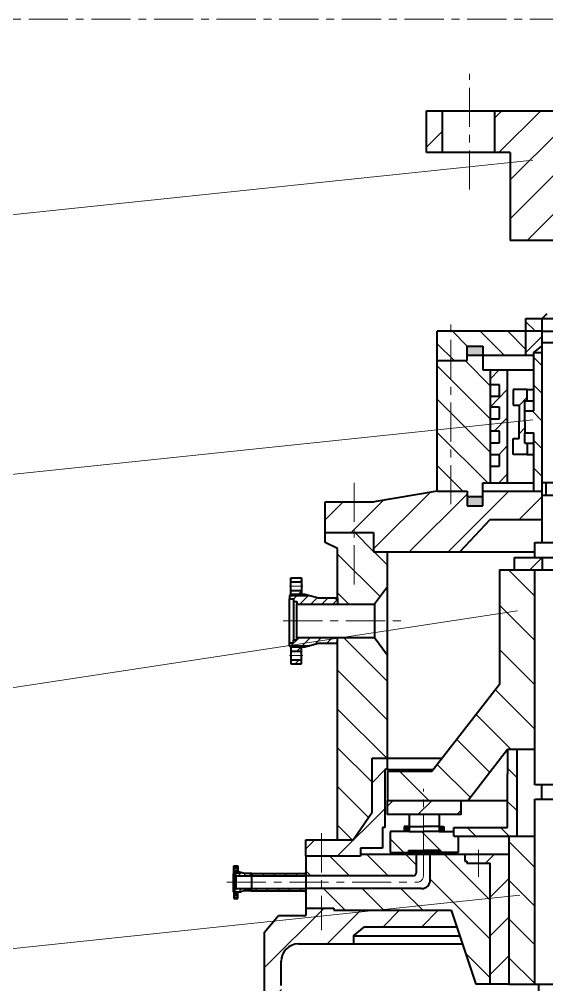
# Model space of a CAD drawing. Header units: millimetres. Extents: x 3913 to 6157, y -487 to 5915.
# Drawn here: x 4696 to 5123, y 5132 to 5915 of the extents above; entities that cross this region are included whole.
import ezdxf

# ---------------------------------------------------------------- set-up
doc = ezdxf.new("R2010")
doc.units = ezdxf.units.MM
doc.linetypes.add('K5LT_BASIC', pattern=[0])
doc.linetypes.add('осевая', pattern=[50.8, 31.75, -6.35, 6.35, -6.35])
doc.layers.get('0').update_dxf_attribs({"lineweight": 40})
doc.layers.add('Оси', color=7, linetype='осевая', lineweight=20)
doc.layers.add('штриховка', color=7, linetype='Continuous', lineweight=20)

msp = doc.modelspace()

# ---------------------------------------------------------------- hatches: boundary and pattern name
h = msp.add_hatch(color=256)
h.dxf.hatch_style = 1
h.paths.add_polyline_path([(5071.28, 5642.76), (5071.28, 5650.27), (5058.62, 5650.27), (5058.62, 5642.76)])
h.paths.add_polyline_path([(5058.62, 5528.17), (5058.62, 5520.66), (5071.28, 5520.66), (5071.28, 5528.17)])
at = {"layer": 'Оси'}
h = msp.add_hatch(dxfattribs=at)
h.set_pattern_fill('ANSI31', color=256, scale=7)
h.paths.add_polyline_path([(5093.57, 5735.93), (5133.54, 5735.93), (5133.54, 5834.97), (5139.61, 5841.21), (5080.88, 5841.21), (5080.88, 5807.33), (5093.57, 5807.33)])
h.paths.add_polyline_path([(5292.5, 5807.33), (5306.93, 5807.33), (5306.93, 5841.21), (5246.45, 5841.21), (5252.53, 5834.97), (5252.53, 5735.93), (5292.5, 5735.93)])
h.paths.add_polyline_path([(5025.81, 5807.33), (5038.52, 5807.33), (5038.52, 5841.21), (5025.81, 5841.21)])
at = {"layer": 'штриховка'}
h = msp.add_hatch(dxfattribs=at)
h.set_pattern_fill('ANSI31', color=256, scale=5, angle=90)
h.paths.add_polyline_path([(5119.58, 5672.53), (5106.31, 5672.53), (5106.31, 5662.28), (5119.58, 5662.28)])
h = msp.add_hatch(dxfattribs=at)
h.set_pattern_fill('ANSI31', color=256, scale=5, angle=90)
h.paths.add_polyline_path([(5058.62, 5638.46), (5058.62, 5650.27), (5071.28, 5650.27), (5071.28, 5642.76), (5106.31, 5642.76), (5106.31, 5662.28), (5034.43, 5662.28), (5034.43, 5638.46)])
h = msp.add_hatch(dxfattribs=at)
h.set_pattern_fill('ANSI31', color=256, scale=5)
h.paths.add_polyline_path([(5119.58, 5662.28), (5106.31, 5662.28), (5106.31, 5642.76), (5112.8, 5642.76), (5112.8, 5645.02), (5119.58, 5650.33), (5119.58, 5653.29)])
h = msp.add_hatch(dxfattribs=at)
h.set_pattern_fill('ANSI31', color=256, scale=6, angle=90)
h.paths.add_polyline_path([(5034.43, 5532.46), (5058.62, 5532.46), (5058.62, 5528.17), (5071.28, 5528.17), (5071.28, 5532.46), (5071.28, 5539.29), (5077.43, 5539.29), (5077.43, 5630.93), (5071.28, 5630.93), (5071.28, 5638.46), (5071.28, 5642.76), (5058.62, 5642.76), (5058.62, 5638.46), (5034.43, 5638.46)])
h = msp.add_hatch(dxfattribs=at)
h.set_pattern_fill('ANSI31', color=256, scale=5, angle=90)
h.paths.add_polyline_path([(5119.58, 5645.02), (5112.8, 5645.02), (5112.8, 5597.66), (5105.52, 5597.66), (5105.52, 5588.74), (5105.52, 5579.82), (5112.8, 5579.82), (5112.8, 5532.46), (5119.58, 5532.46), (5119.56, 5539.29), (5119.58, 5539.29)])
h = msp.add_hatch(dxfattribs=at)
h.set_pattern_fill('ANSI31', color=256, scale=5, angle=1)
h.paths.add_polyline_path([(5085.03, 5618.79), (5085.03, 5609.55), (5077.43, 5609.55), (5077.43, 5600.56), (5085.03, 5600.56), (5085.03, 5591.31), (5077.43, 5591.31), (5077.43, 5581.11), (5085.03, 5581.11), (5085.03, 5571.86), (5077.43, 5571.86), (5077.43, 5562.02), (5085.03, 5562.02), (5085.03, 5552.77), (5077.43, 5552.77), (5077.43, 5539.29), (5091.27, 5539.29), (5091.27, 5630.93), (5077.43, 5630.93), (5077.43, 5618.79)])
h = msp.add_hatch(dxfattribs=at)
h.set_pattern_fill('ANSI31', color=256, scale=5, angle=1)
h.paths.add_polyline_path([(5105.52, 5605.89), (5107.37, 5605.89), (5107.37, 5615.1), (5096, 5615.1), (5096, 5602.24), (5100.82, 5602.24), (5100.82, 5588.74), (5100.82, 5575.23), (5096, 5575.23), (5096, 5562.38), (5107.37, 5562.38), (5107.37, 5571.59), (5105.52, 5571.59), (5105.52, 5579.82), (5105.52, 5588.74)])
h = msp.add_hatch(dxfattribs=at)
h.set_pattern_fill('ANSI31', color=256, scale=7)
h.paths.add_polyline_path([(5077.12, 5509.22), (5119.58, 5509.22), (5119.58, 5532.46), (5071.28, 5532.46), (5071.28, 5520.66), (5058.62, 5520.66), (5058.62, 5532.46), (5034.43, 5532.46), (4983.39, 5523.96), (4967.1, 5523.96), (4967.1, 5498.96), (4982.87, 5498.96), (4982.87, 5492.2), (4982.87, 5483.21), (5052.74, 5483.21)])
h.paths.add_polyline_path([(4967.1, 5523.96), (4962.78, 5523.96), (4943.43, 5515.36), (4943.43, 5498.96), (4961.58, 5498.96), (4967.1, 5498.96)])
h.paths.add_polyline_path([(4962.78, 5523.96), (4943.43, 5523.96), (4943.43, 5515.36)], flags=17)
h = msp.add_hatch(dxfattribs=at)
h.set_pattern_fill('ANSI31', color=256, scale=7, angle=90)
h.paths.add_polyline_path([(4994.04, 5399.51), (4953.61, 5385.72), (4953.61, 5267.36), (4981.63, 5274.01), (4981.63, 5315.89), (4994.04, 5315.89)])
h.paths.add_polyline_path([(4981.63, 5272.08), (4981.63, 5274.01), (4953.61, 5267.36), (4953.61, 5249.51), (4966.26, 5249.51)])
h.paths.add_polyline_path([(4983.64, 5413.77), (4953.61, 5413.77), (4953.6, 5413.77), (4953.61, 5408.88), (4953.61, 5385.72), (4994.04, 5399.51), (4994.04, 5399.55)])
h.paths.add_polyline_path([(4994.04, 5455.19), (4994.04, 5483.21), (4982.87, 5483.21), (4982.87, 5492.2), (4982.87, 5498.96), (4961.58, 5498.96), (4943.43, 5498.96), (4943.43, 5490.75), (4953.61, 5486.05), (4953.61, 5445.79), (4953.61, 5440.91), (4983.59, 5440.91)])
h = msp.add_hatch(dxfattribs=at)
h.set_pattern_fill('ANSI31', color=256, scale=5)
h.paths.add_polyline_path([(5113.61, 5468.61), (5119.89, 5468.61), (5119.89, 5478.61), (5097.08, 5478.61), (5097.08, 5468.61)])
h = msp.add_hatch(dxfattribs=at)
h.set_pattern_fill('ANSI31', color=256, scale=8, angle=90)
h.paths.add_polyline_path([(5091.45, 5322.78), (5101.9, 5322.78), (5113.61, 5322.78), (5113.61, 5468.61), (5084.95, 5468.61), (5084.95, 5381.46), (5080.85, 5381.46), (5080.85, 5375.71), (5084.95, 5375.71), (5030.09, 5305.16), (4994.04, 5305.16), (4994.04, 5281.65), (5059.47, 5281.65)])
h = msp.add_hatch(dxfattribs=at)
h.set_pattern_fill('ANSI31', color=256, scale=2)
h.set_pattern_definition([(45, (1026.5905, 0), (-4.490128, 4.490128), [])])
h.paths.add_polyline_path([(4953.61, 5443.35), (4952.08, 5445.79), (4951.67, 5445.79), (4938.07, 5445.79), (4930.82, 5447.73), (4914.76, 5447.73), (4914.76, 5445.2), (4917.87, 5445.2), (4917.87, 5442.87), (4920.59, 5442.87), (4920.59, 5440.93), (4953.61, 5440.91)])
h.paths.add_polyline_path([(4953.61, 5410.42), (4953.6, 5413.77), (4920.59, 5413.74), (4920.59, 5411.8), (4917.87, 5411.8), (4917.87, 5409.46), (4914.76, 5409.46), (4914.76, 5406.94), (4930.82, 5406.94), (4938.07, 5408.88), (4952.29, 5408.88)])
h.paths.add_polyline_path([(4924.28, 5405.97), (4915.73, 5405.97), (4915.73, 5402.67), (4924.28, 5402.67)])
h.paths.add_polyline_path([(4924.28, 5395.67), (4915.73, 5395.67), (4915.73, 5392.37), (4924.28, 5392.37)])
h.paths.add_polyline_path([(4930.82, 5406.94), (4914.76, 5406.94), (4915.73, 5405.97), (4927.2, 5405.97)])
h.paths.add_polyline_path([(4927.2, 5448.7), (4915.73, 5448.7), (4914.76, 5447.73), (4930.82, 5447.73)])
h.paths.add_polyline_path([(4924.28, 5452), (4915.73, 5452), (4915.73, 5449.06), (4916.09, 5448.7), (4924.28, 5448.7)])
h.paths.add_polyline_path([(4924.28, 5462.3), (4915.73, 5462.3), (4915.73, 5459.39), (4916.13, 5458.99), (4924.28, 5458.99)])
h = msp.add_hatch(dxfattribs=at)
h.set_pattern_fill('ANSI31', color=256, scale=6, angle=90)
h.paths.add_polyline_path([(5091.45, 5259.51), (5047.94, 5259.51), (5047.94, 5252.6), (5099.15, 5252.6), (5099.15, 5322.78), (5091.45, 5322.78), (5091.45, 5303.29)])
h = msp.add_hatch(dxfattribs=at)
h.set_pattern_fill('ANSI31', color=256, scale=7)
h.paths.add_polyline_path([(4989.92, 5259.59), (4991.97, 5259.59), (4991.97, 5306.61), (4994.04, 5306.61), (4994.04, 5315.89), (4981.63, 5315.89), (4981.63, 5272.08), (4966.26, 5249.51), (4940.65, 5249.51), (4940.65, 5236.27), (4946.75, 5236.27), (4972.28, 5236.27), (4972.28, 5242.94), (4989.92, 5242.94)])
h.paths.add_polyline_path([(4940.65, 5249.51), (4927.89, 5249.51), (4927.89, 5236.27), (4940.65, 5236.27)])
h = msp.add_hatch(dxfattribs=at)
h.set_pattern_fill('ANSI31', color=256, scale=7)
h.paths.add_polyline_path([(5053.44, 5270.25), (5053.44, 5281.65), (4994.04, 5281.65), (4994.04, 5270.25)])
h = msp.add_hatch(dxfattribs=at)
h.set_pattern_fill('ANSI31', color=256, scale=7, angle=90)
h.paths.add_polyline_path([(5051.34, 5252.6), (5047.94, 5252.6), (5047.94, 5256.34), (5039.81, 5256.34), (5035.94, 5256.34), (5023.74, 5256.34), (5011.54, 5256.34), (5007.67, 5256.34), (4996.14, 5256.34), (4996.14, 5239.21), (5011.18, 5239.21), (5011.18, 5241.04), (5023.74, 5241.04), (5036.31, 5241.04), (5036.31, 5239.21), (5051.34, 5239.21)])
h = msp.add_hatch(dxfattribs=at)
h.set_pattern_fill('ANSI31', color=256, scale=7, angle=90)
h.paths.add_polyline_path([(5113.61, 5252.6), (5099.15, 5252.6), (5092.56, 5252.6), (5092.56, 5132.6), (5113.61, 5132.6)])
h = msp.add_hatch(dxfattribs=at)
h.set_pattern_fill('ANSI31', color=256, scale=7, angle=90)
edge = h.paths.add_edge_path()
edge.add_line((5077.37, 5230.78), (5058.43, 5230.78))
edge.add_line((5058.43, 5230.78), (5058.43, 5232.37))
edge.add_line((5058.43, 5232.37), (5056.75, 5232.37))
edge.add_line((5056.75, 5232.37), (5056.75, 5237.91))
edge.add_line((5056.75, 5237.91), (5053.44, 5237.91))
edge.add_line((5053.44, 5237.91), (5028.78, 5237.91))
edge.add_line((5028.78, 5237.91), (5028.78, 5217.04))
edge.add_arc((5021.78, 5217.04), 7, -90, 0, ccw=False)
edge.add_line((5021.78, 5210.04), (4940.65, 5210.04))
edge.add_line((4940.65, 5210.04), (4940.65, 5194.14))
edge.add_line((4940.65, 5194.14), (4950.57, 5194.14))
edge.add_line((4950.57, 5194.14), (4950.57, 5192.45))
edge.add_line((4950.57, 5192.45), (5045.62, 5192.45))
edge.add_line((5045.62, 5192.45), (5046.71, 5189.21))
edge.add_line((5046.71, 5189.21), (5077.37, 5197.88))
edge.add_line((5077.37, 5197.88), (5077.37, 5230.78))
h.paths.add_polyline_path([(5077.37, 5197.88), (5046.71, 5189.21), (5065.78, 5132.6), (5077.37, 5132.6)])
h.paths.add_polyline_path([(4940.65, 5210.04), (4927.89, 5210.04), (4927.89, 5194.14), (4940.65, 5194.14)])
h.paths.add_polyline_path([(4940.65, 5236.27), (4927.89, 5236.27), (4927.89, 5221.8), (4940.65, 5224.97)])
edge = h.paths.add_edge_path(flags=17)
edge.add_line((5017.56, 5237.91), (4992.66, 5237.91))
edge.add_line((4992.66, 5237.91), (4940.65, 5224.97))
edge.add_line((4940.65, 5224.97), (4940.65, 5220.35))
edge.add_line((4940.65, 5220.35), (5014.56, 5220.35))
edge.add_arc((5014.56, 5223.35), 3, 270, 360)
edge.add_line((5017.56, 5223.35), (5017.56, 5237.91))
h.paths.add_polyline_path([(4992.66, 5237.91), (4972.28, 5237.91), (4972.28, 5236.27), (4946.75, 5236.27), (4940.65, 5236.27), (4940.65, 5224.97)], flags=16)
h.paths.add_polyline_path([(4940.65, 5224.97), (4927.89, 5221.8), (4927.89, 5220.35), (4940.65, 5220.35)])
h = msp.add_hatch(dxfattribs=at)
h.set_pattern_fill('ANSI31', color=256, scale=7)
h.paths.add_polyline_path([(5092.56, 5237.91), (5056.75, 5237.91), (5056.75, 5232.37), (5058.43, 5232.37), (5058.43, 5230.78), (5077.37, 5230.78), (5077.37, 5197.88), (5092.56, 5202.17)])
h.paths.add_polyline_path([(5092.56, 5202.17), (5077.37, 5197.88), (5077.37, 5132.6), (5083.66, 5132.6), (5092.56, 5132.6)])
h = msp.add_hatch(dxfattribs=at)
h.set_pattern_fill('ANSI31', color=256)
h.set_pattern_definition([(45, (1026.5905, 0), (-2.245064, 2.245064), [])])
h.paths.add_polyline_path([(4875.36, 5222.94), (4869.26, 5222.94), (4869.26, 5221.98), (4870.44, 5221.98), (4870.44, 5221.1), (4871.47, 5221.1), (4871.47, 5220.36), (4883.7, 5220.35), (4883.28, 5222.2), (4878.11, 5222.2)])
h.paths.add_polyline_path([(4872.87, 5224.56), (4869.63, 5224.56), (4869.63, 5223.45), (4869.76, 5223.31), (4872.87, 5223.31)])
h.paths.add_polyline_path([(4872.87, 5228.48), (4869.63, 5228.48), (4869.63, 5227.37), (4869.77, 5227.22), (4872.87, 5227.22)])
h.paths.add_polyline_path([(4873.98, 5223.31), (4869.63, 5223.31), (4869.26, 5222.94), (4875.36, 5222.94)])
h.paths.add_polyline_path([(4883.64, 5210.04), (4871.47, 5210.02), (4871.47, 5209.29), (4870.44, 5209.29), (4870.44, 5208.4), (4869.26, 5208.4), (4869.26, 5207.44), (4875.36, 5207.44), (4878.11, 5208.18), (4883.28, 5208.18)])
h.paths.add_polyline_path([(4875.36, 5207.44), (4869.26, 5207.44), (4869.63, 5207.07), (4873.98, 5207.07)])
h.paths.add_polyline_path([(4872.87, 5207.07), (4869.63, 5207.07), (4869.63, 5205.82), (4872.87, 5205.82)])
h.paths.add_polyline_path([(4872.87, 5203.16), (4869.63, 5203.16), (4869.63, 5201.91), (4872.87, 5201.91)])
h = msp.add_hatch(color=256, dxfattribs=at)
h.dxf.hatch_style = 1
h.paths.add_polyline_path([(4884.02, 5222.2), (4883.28, 5222.2), (4883.7, 5220.35), (4884.02, 5220.35)])
h.paths.add_polyline_path([(4884.02, 5210.04), (4883.64, 5210.04), (4883.28, 5208.18), (4884.02, 5208.18)])
h.paths.add_polyline_path([(4927.89, 5223.25), (4927.18, 5222.2), (4927.89, 5221.33)])
h.paths.add_polyline_path([(4927.89, 5208.88), (4927.42, 5208.18), (4927.89, 5207.4)])
h = msp.add_hatch(dxfattribs=at)
h.set_pattern_fill('ANSI31', color=256, scale=2, angle=90)
h.set_pattern_definition([(135, (1026.5905, 0), (-4.490128, -4.490128), [])])
h.paths.add_polyline_path([(4927.89, 5221.33), (4927.18, 5222.2), (4884.02, 5222.2), (4884.02, 5221.1), (4884.02, 5220.35), (4927.89, 5220.35)])
h.paths.add_polyline_path([(4927.89, 5210.04), (4884.02, 5210.04), (4884.02, 5208.18), (4927.42, 5208.18), (4927.89, 5208.88)])
h = msp.add_hatch(dxfattribs=at)
h.set_pattern_fill('ANSI31', color=256, scale=7)
h.paths.add_polyline_path([(5046.71, 5189.21), (5045.62, 5192.45), (4950.57, 5192.45), (4950.57, 5194.14), (4927.89, 5194.14), (4927.89, 5188.23), (4905.68, 5188.23), (4894.43, 5174.67), (4894.43, 5146.15), (4907.84, 5149.94), (4907.84, 5151.09, -0.414214), (4921.84, 5165.09), (4952.92, 5165.09), (4961.43, 5165.09), (4966.58, 5166.55), (4966.58, 5171.79), (4975.45, 5179.12), (5011.03, 5179.12)])
h.paths.add_polyline_path([(5046.71, 5189.21), (5011.03, 5179.12), (5050.11, 5179.12)])
edge = h.paths.add_edge_path()
edge.add_spline(control_points=[(4913.19, 5108.8), (4911.4, 5116.37), (4907.84, 5123.73), (4907.84, 5131.51)], knot_values=[0, 0, 0, 0, 23.338293, 23.338293, 23.338293, 23.338293], degree=3, periodic=0)
edge.add_line((4907.84, 5131.51), (4907.84, 5149.94))
edge.add_line((4907.84, 5149.94), (4894.43, 5146.15))
edge.add_line((4894.43, 5146.15), (4894.43, 5119.23))
edge.add_line((4894.43, 5119.23), (4894.43, 5097.63))
edge.add_line((4894.43, 5097.63), (4904.24, 5097.63))
edge.add_line((4904.24, 5097.63), (4904.24, 5086.18))
edge.add_line((4904.24, 5086.18), (4894.43, 5086.18))
edge.add_line((4894.43, 5086.18), (4894.43, 5075.31))
edge.add_line((4894.43, 5075.31), (4904.24, 5075.31))
edge.add_line((4904.24, 5075.31), (4904.24, 5063.86))
edge.add_line((4904.24, 5063.86), (4894.43, 5063.86))
edge.add_line((4894.43, 5063.86), (4894.43, 5053.51))
edge.add_line((4894.43, 5053.51), (4904.24, 5053.51))
edge.add_line((4904.24, 5053.51), (4904.24, 5042.06))
edge.add_line((4904.24, 5042.06), (4894.43, 5042.06))
edge.add_line((4894.43, 5042.06), (4894.43, 5030.2))
edge.add_line((4894.43, 5030.2), (4904.24, 5030.2))
edge.add_line((4904.24, 5030.2), (4904.24, 5018.75))
edge.add_line((4904.24, 5018.75), (4894.43, 5018.75))
edge.add_line((4894.43, 5018.75), (4894.43, 5005.95))
edge.add_line((4894.43, 5005.95), (4904.24, 5005.95))
edge.add_line((4904.24, 5005.95), (4904.24, 4994.5))
edge.add_line((4904.24, 4994.5), (4894.43, 4991.74))
edge.add_line((4894.43, 4991.74), (4894.43, 4982.1))
edge.add_line((4894.43, 4982.1), (4904.24, 4982.1))
edge.add_line((4904.24, 4982.1), (4904.24, 4970.65))
edge.add_line((4904.24, 4970.65), (4894.43, 4970.65))
edge.add_line((4894.43, 4970.65), (4894.43, 4960.64))
edge.add_line((4894.43, 4960.64), (4904.24, 4960.64))
edge.add_line((4904.24, 4960.64), (4904.24, 4949.19))
edge.add_line((4904.24, 4949.19), (4894.43, 4949.19))
edge.add_line((4894.43, 4949.19), (4894.43, 4937.98))
edge.add_line((4894.43, 4937.98), (4904.24, 4937.98))
edge.add_line((4904.24, 4937.98), (4904.24, 4926.53))
edge.add_line((4904.24, 4926.53), (4894.43, 4926.53))
edge.add_line((4894.43, 4926.53), (4894.43, 4917.07))
edge.add_line((4894.43, 4917.07), (4904.24, 4917.07))
edge.add_line((4904.24, 4917.07), (4904.24, 4905.62))
edge.add_line((4904.24, 4905.62), (4894.43, 4905.62))
edge.add_line((4894.43, 4905.62), (4894.43, 4899.23))
edge.add_line((4894.43, 4899.23), (4913.19, 4903.25))
edge.add_line((4913.19, 4903.25), (4913.19, 5108.8))
h.paths.add_polyline_path([(4904.24, 4994.5), (4894.43, 4994.5), (4894.43, 4991.74)], flags=17)
h.paths.add_polyline_path([(4868.14, 4890.23), (4852.57, 4890.23), (4849, 4889.47), (4849, 4836.02), (4868.14, 4836.02)])
h.paths.add_polyline_path([(4912.1, 4873.85), (4913.19, 4873.85), (4913.19, 4903.25), (4894.43, 4899.23), (4894.43, 4894.23, -0.414214), (4890.43, 4890.23), (4887.28, 4890.23), (4868.14, 4890.23), (4868.14, 4836.02), (4889.32, 4836.02), (4889.32, 4828.04), (4906.09, 4828.04), (4906.09, 4836.02), (4908.1, 4836.02), (4908.1, 4869.85, -0.414214)])

# ---------------------------------------------------------------- linework, layer by layer
at = {"color": 0}
for p, q in [((5025.81, 5807.33), (5025.81, 5841.21)), ((5025.81, 5841.21), (5361.1, 5841.21)), ((5093.57, 5807.33), (5025.81, 5807.33)), ((4916.09, 5448.7), (4915.73, 5449.06))]:
    msp.add_line(p, q, dxfattribs=at)
at = {"color": 0, "linetype": 'K5LT_BASIC'}
for p, q in [((5038.52, 5841.21), (5038.52, 5807.33)), ((5080.88, 5841.21), (5080.88, 5807.33))]:
    msp.add_line(p, q, dxfattribs=at)
for p, q in [((5093.57, 5807.33), (5093.57, 5735.93)), ((5133.54, 5735.93), (5093.57, 5735.93)), ((5106.31, 5642.76), (5106.31, 5672.53)), ((5106.31, 5672.53), (5119.58, 5672.53)), ((5119.58, 5672.53), (5123.65, 5676.61)), ((5119.58, 5662.28), (5119.58, 5672.53)), ((5119.58, 5672.53), (5193.03, 5672.53)), ((5034.43, 5638.46), (5034.43, 5662.28)), ((5119.58, 5662.28), (5034.43, 5662.28)), ((5119.58, 5653.29), (5119.58, 5662.28)), ((5119.58, 5662.28), (5193.03, 5662.28)), ((5058.62, 5638.46), (5058.62, 5650.27)), ((5058.62, 5650.27), (5071.28, 5650.27)), ((5071.28, 5650.27), (5071.28, 5638.46)), ((5112.8, 5645.02), (5119.58, 5650.33)), ((5119.58, 5539.29), (5119.58, 5653.29)), ((5119.58, 5653.29), (5193.03, 5653.29)), ((5058.62, 5642.76), (5071.28, 5642.76)), ((5071.28, 5642.76), (5112.8, 5642.76)), ((5112.8, 5645.02), (5119.58, 5645.02)), ((5112.8, 5597.66), (5112.8, 5645.02)), ((5034.43, 5532.46), (5034.43, 5638.46)), ((5034.43, 5638.46), (5058.62, 5638.46)), ((5071.28, 5638.46), (5071.28, 5630.93)), ((5071.28, 5630.93), (5077.43, 5630.93)), ((5077.43, 5630.93), (5077.43, 5539.29)), ((5077.43, 5630.93), (5112.8, 5630.93)), ((5091.27, 5630.93), (5091.27, 5539.29)), ((5085.03, 5618.79), (5077.43, 5618.79)), ((5085.03, 5609.55), (5085.03, 5618.79)), ((5077.43, 5609.55), (5085.03, 5609.55)), ((5107.37, 5615.1), (5096, 5615.1)), ((5096, 5615.1), (5096, 5602.24)), ((5107.37, 5605.89), (5107.37, 5615.1)), ((5107.37, 5615.1), (5112.8, 5615.1)), ((5096, 5602.24), (5100.82, 5602.24)), ((5100.82, 5602.24), (5100.82, 5588.74)), ((5105.52, 5588.74), (5105.52, 5605.89)), ((5105.52, 5605.89), (5112.8, 5605.89)), ((5085.03, 5600.56), (5077.43, 5600.56)), ((5085.03, 5591.31), (5085.03, 5600.56)), ((5105.52, 5588.74), (5105.52, 5597.66)), ((5105.52, 5597.66), (5112.8, 5597.66)), ((5077.43, 5591.31), (5085.03, 5591.31)), ((5100.82, 5575.23), (5100.82, 5588.74)), ((5105.52, 5588.74), (5105.52, 5579.82)), ((5105.52, 5588.74), (5105.52, 5579.82)), ((5085.03, 5581.11), (5077.43, 5581.11)), ((5085.03, 5571.86), (5085.03, 5581.11)), ((5105.52, 5579.82), (5112.8, 5579.82)), ((5105.52, 5571.59), (5105.52, 5579.82)), ((5112.8, 5532.46), (5112.8, 5579.82)), ((5077.43, 5571.86), (5085.03, 5571.86)), ((5096, 5562.38), (5096, 5575.23)), ((5096, 5575.23), (5100.82, 5575.23)), ((5105.52, 5571.59), (5112.8, 5571.59)), ((5107.37, 5571.59), (5107.37, 5562.38)), ((5085.03, 5562.02), (5077.43, 5562.02)), ((5085.03, 5552.77), (5085.03, 5562.02)), ((5107.37, 5562.38), (5096, 5562.38)), ((5107.37, 5562.38), (5112.8, 5562.38)), ((5077.43, 5552.77), (5085.03, 5552.77)), ((5071.28, 5532.46), (5071.28, 5539.29)), ((5071.28, 5539.29), (5077.43, 5539.29)), ((5077.43, 5539.29), (5112.8, 5539.29)), ((5119.58, 5532.46), (5119.56, 5539.29)), ((5193.03, 5539.29), (5119.58, 5539.29)), ((5122.7, 5529.38), (5122.7, 5539.29)), ((5034.43, 5532.46), (4983.39, 5523.96)), ((5034.43, 5532.46), (5058.62, 5532.46)), ((5058.62, 5532.46), (5058.62, 5520.66)), ((5071.28, 5520.66), (5071.28, 5532.46)), ((5071.28, 5532.46), (5119.58, 5532.46)), ((5119.58, 5490.98), (5119.58, 5532.46)), ((4943.43, 5498.96), (4943.43, 5523.96)), ((4943.43, 5523.96), (4983.39, 5523.96)), ((5058.62, 5528.17), (5071.28, 5528.17)), ((5119.58, 5529.38), (5193.03, 5529.38)), ((5058.62, 5520.66), (5071.28, 5520.66)), ((5077.12, 5509.22), (5052.74, 5483.21)), ((5119.58, 5509.22), (5077.12, 5509.22)), ((4943.43, 5498.96), (4961.58, 5498.96)), ((4943.43, 5490.75), (4943.43, 5498.96)), ((4961.58, 5498.96), (4982.87, 5498.96)), ((4982.87, 5498.96), (4982.87, 5492.2)), ((4982.87, 5492.2), (4982.87, 5483.21)), ((4953.61, 5486.05), (4943.43, 5490.75)), ((4953.61, 5445.79), (4953.61, 5486.05)), ((5113.61, 5478.61), (5113.61, 5490.98)), ((5113.61, 5490.98), (5193.03, 5490.98)), ((4982.87, 5483.21), (5113.61, 5483.21)), ((4994.04, 5315.89), (4994.04, 5483.21)), ((5097.08, 5468.61), (5097.08, 5478.61)), ((5097.08, 5478.61), (5119.89, 5478.61)), ((5119.89, 5468.61), (5119.89, 5478.61)), ((5119.89, 5478.61), (5193.03, 5478.61)), ((5084.95, 5468.61), (5084.95, 5381.46)), ((5084.95, 5468.61), (5193.03, 5468.61)), ((5113.61, 5468.61), (5193.03, 5468.61)), ((5113.61, 5294.3), (5113.61, 5468.61)), ((4915.73, 5448.7), (4915.73, 5462.3)), ((4915.73, 5462.3), (4924.28, 5462.3)), ((4924.28, 5462.3), (4924.28, 5448.7)), ((4915.73, 5458.99), (4924.28, 5458.99)), ((4983.64, 5440.98), (4994.04, 5455.19)), ((4915.73, 5448.7), (4914.76, 5447.73)), ((4914.76, 5447.73), (4930.82, 5447.73)), ((4914.76, 5447.73), (4914.76, 5445.2)), ((4914.76, 5409.46), (4914.76, 5445.2)), ((4914.76, 5445.2), (4917.87, 5445.2)), ((4915.73, 5452), (4924.28, 5452)), ((4927.2, 5448.7), (4915.73, 5448.7)), ((4917.87, 5445.2), (4917.87, 5442.87)), ((4938.07, 5445.79), (4927.2, 5448.7)), ((4953.61, 5445.79), (4938.07, 5445.79)), ((4951.67, 5445.79), (4953.61, 5445.79)), ((4952.08, 5445.79), (4953.61, 5443.35)), ((4953.61, 5445.79), (4953.61, 5440.91)), ((4917.87, 5442.87), (4917.87, 5411.8)), ((4917.87, 5442.87), (4920.59, 5442.87)), ((4920.59, 5442.87), (4920.59, 5440.93)), ((4920.59, 5413.74), (4920.59, 5440.93)), ((4920.59, 5440.93), (4953.61, 5440.91)), ((4953.61, 5440.91), (4983.64, 5440.91)), ((4983.64, 5440.98), (4983.64, 5413.77)), ((4920.59, 5413.74), (4953.61, 5413.77)), ((4920.59, 5411.8), (4920.59, 5413.74)), ((4953.61, 5408.88), (4953.6, 5413.77)), ((4953.61, 5413.77), (4983.64, 5413.77)), ((4983.64, 5413.77), (4994.04, 5399.55)), ((4914.76, 5406.94), (4914.76, 5409.46)), ((4914.76, 5409.46), (4917.87, 5409.46)), ((4914.76, 5406.94), (4930.82, 5406.94)), ((4915.73, 5405.97), (4914.76, 5406.94)), ((4915.73, 5405.97), (4915.73, 5392.37)), ((4927.2, 5405.97), (4915.73, 5405.97)), ((4917.87, 5409.46), (4917.87, 5411.8)), ((4917.87, 5411.8), (4920.59, 5411.8)), ((4924.28, 5392.37), (4924.28, 5405.97)), ((4938.07, 5408.88), (4927.2, 5405.97)), ((4953.61, 5408.88), (4938.07, 5408.88)), ((4952.29, 5408.88), (4953.61, 5410.42)), ((4953.61, 5249.51), (4953.61, 5408.88)), ((4915.73, 5402.67), (4924.28, 5402.67)), ((4915.73, 5395.67), (4924.28, 5395.67)), ((4915.73, 5392.37), (4924.28, 5392.37)), ((5084.95, 5375.71), (5030.09, 5305.16)), ((5084.95, 5381.46), (5084.95, 5375.71)), ((5091.45, 5322.78), (5059.47, 5281.65)), ((5101.9, 5322.78), (5091.45, 5322.78)), ((5091.45, 5322.78), (5091.45, 5303.29)), ((5099.15, 5252.6), (5099.15, 5322.78)), ((5113.61, 5322.78), (5101.9, 5322.78)), ((4981.63, 5272.08), (4981.63, 5315.89)), ((4981.63, 5315.89), (4994.04, 5315.89)), ((4994.04, 5306.61), (4994.04, 5315.89)), ((4994.04, 5315.89), (5038.44, 5315.89)), ((4994.04, 5306.61), (4991.97, 5306.61)), ((4991.97, 5306.61), (4991.97, 5259.59)), ((4994.04, 5306.61), (5031.22, 5306.61)), ((5030.09, 5305.16), (4994.04, 5305.16)), ((4994.04, 5305.16), (4994.04, 5281.65)), ((5091.45, 5259.51), (5091.45, 5303.29)), ((5193.03, 5294.3), (5113.61, 5294.3)), ((5193.03, 5294.3), (5113.61, 5294.3)), ((5119.26, 5282.73), (5119.26, 5294.3)), ((4994.04, 5281.65), (5059.47, 5281.65)), ((5059.47, 5281.65), (5091.45, 5281.65)), ((5113.61, 5282.73), (5193.03, 5282.73)), ((5113.61, 5132.6), (5113.61, 5282.73)), ((4966.26, 5249.51), (4981.63, 5272.08)), ((5011.54, 5270.25), (5011.54, 5260.34)), ((5035.94, 5270.25), (5035.94, 5260.34)), ((4991.98, 5259.59), (4989.92, 5259.59)), ((4989.92, 5259.59), (4989.92, 5242.94)), ((5007.67, 5256.34), (4996.14, 5256.34)), ((4996.14, 5256.34), (4996.14, 5239.21)), ((5011.54, 5260.34), (5007.67, 5260.34)), ((5007.67, 5260.34), (5007.67, 5256.34)), ((5011.54, 5256.34), (5007.67, 5256.34)), ((5008.12, 5260.34), (5008.12, 5256.34)), ((5008.78, 5260.34), (5008.78, 5256.34)), ((5009.6, 5260.34), (5009.6, 5256.34)), ((5010.48, 5260.34), (5010.48, 5256.34)), ((5011.18, 5260.34), (5011.18, 5256.34)), ((5011.54, 5260.34), (5023.74, 5260.34)), ((5011.54, 5260.34), (5011.54, 5256.34)), ((5011.54, 5256.34), (5023.74, 5256.34)), ((5035.94, 5260.34), (5023.74, 5260.34)), ((5035.94, 5260.34), (5023.74, 5260.34)), ((5035.94, 5256.34), (5023.74, 5256.34)), ((5035.94, 5256.34), (5023.74, 5256.34)), ((5035.94, 5260.34), (5035.94, 5256.34)), ((5035.94, 5260.34), (5039.81, 5260.34)), ((5035.94, 5256.34), (5039.81, 5256.34)), ((5036.31, 5260.34), (5036.31, 5256.34)), ((5037.01, 5260.34), (5037.01, 5256.34)), ((5037.88, 5260.34), (5037.88, 5256.34)), ((5038.71, 5260.34), (5038.71, 5256.34)), ((5039.37, 5260.34), (5039.37, 5256.34)), ((5039.81, 5260.34), (5039.81, 5256.34)), ((5039.81, 5256.34), (5047.94, 5256.34)), ((5047.94, 5259.51), (5091.45, 5259.51)), ((5047.94, 5252.6), (5047.94, 5259.51)), ((4927.89, 5236.27), (4927.89, 5249.51)), ((4927.89, 5249.51), (4966.26, 5249.51)), ((5047.94, 5252.6), (5099.15, 5252.6)), ((5051.34, 5252.6), (5051.34, 5239.21)), ((5092.56, 5252.6), (5092.56, 5132.6)), ((5099.15, 5252.6), (5113.61, 5252.6)), ((4989.92, 5242.94), (4972.28, 5242.94)), ((4972.28, 5242.94), (4972.28, 5236.27)), ((5011.18, 5241.04), (5011.18, 5239.21)), ((5011.18, 5241.04), (5023.74, 5241.04)), ((5036.31, 5241.04), (5023.74, 5241.04)), ((5036.31, 5241.04), (5023.74, 5241.04)), ((5036.31, 5241.04), (5036.31, 5239.21)), ((5036.31, 5241.04), (5036.31, 5239.21)), ((4946.75, 5236.27), (4927.89, 5236.27)), ((4927.89, 5236.27), (4927.89, 5194.14)), ((4972.28, 5236.27), (4946.75, 5236.27)), ((4972.28, 5237.91), (5053.44, 5237.91)), ((4996.14, 5239.21), (5023.74, 5239.21)), ((5017.56, 5223.35), (5017.56, 5237.91)), ((5017.56, 5237.91), (5028.78, 5237.91)), ((5051.34, 5239.21), (5023.74, 5239.21)), ((5028.78, 5217.04), (5028.78, 5237.91)), ((5053.44, 5237.91), (5092.56, 5237.91)), ((5056.75, 5237.91), (5056.75, 5232.37)), ((4869.63, 5223.31), (4869.63, 5228.48)), ((4869.63, 5228.48), (4872.87, 5228.48)), ((4869.63, 5227.22), (4872.87, 5227.22)), ((4872.87, 5228.48), (4872.87, 5223.31)), ((5056.75, 5232.37), (5058.43, 5232.37)), ((5058.43, 5232.37), (5058.43, 5230.78)), ((5058.43, 5230.78), (5077.37, 5230.78)), ((5077.37, 5132.6), (5077.37, 5230.78)), ((4869.63, 5223.31), (4869.26, 5222.94)), ((4869.26, 5222.94), (4875.36, 5222.94)), ((4869.26, 5222.94), (4869.26, 5221.98)), ((4869.26, 5208.4), (4869.26, 5221.98)), ((4869.26, 5221.98), (4870.44, 5221.98)), ((4869.63, 5224.56), (4872.87, 5224.56)), ((4873.98, 5223.31), (4869.63, 5223.31)), ((4870.44, 5221.98), (4870.44, 5221.1)), ((4870.44, 5221.1), (4870.44, 5209.29)), ((4870.44, 5221.1), (4871.47, 5221.1)), ((4871.47, 5221.1), (4871.47, 5220.36)), ((4871.47, 5210.02), (4871.47, 5220.36)), ((4871.47, 5220.36), (4884.02, 5220.35)), ((4878.11, 5222.2), (4873.98, 5223.31)), ((4884.02, 5222.2), (4878.11, 5222.2)), ((4883.28, 5222.2), (4884.02, 5222.2)), ((4883.28, 5222.2), (4883.7, 5220.35)), ((4884.02, 5208.18), (4884.02, 5222.2)), ((4884.02, 5222.2), (4884.02, 5221.1)), ((4884.02, 5222.2), (4927.18, 5222.2)), ((4884.02, 5220.35), (4927.89, 5220.35)), ((4927.18, 5222.2), (4927.89, 5223.25)), ((4927.89, 5221.33), (4927.18, 5222.2)), ((5014.56, 5220.35), (4927.89, 5220.35)), ((4870.44, 5208.4), (4870.44, 5209.29)), ((4870.44, 5209.29), (4871.47, 5209.29)), ((4871.47, 5210.02), (4884.02, 5210.04)), ((4871.47, 5209.29), (4871.47, 5210.02)), ((4883.64, 5210.04), (4883.28, 5208.18)), ((4884.02, 5210.04), (4927.89, 5210.04)), ((5021.78, 5210.04), (4927.89, 5210.04)), ((4869.26, 5207.44), (4869.26, 5208.4)), ((4869.26, 5208.4), (4870.44, 5208.4)), ((4869.26, 5207.44), (4875.36, 5207.44)), ((4869.63, 5207.07), (4869.26, 5207.44)), ((4869.63, 5207.07), (4869.63, 5201.91)), ((4873.98, 5207.07), (4869.63, 5207.07)), ((4869.63, 5205.82), (4872.87, 5205.82)), ((4869.63, 5203.16), (4872.87, 5203.16)), ((4869.63, 5201.91), (4872.87, 5201.91)), ((4872.87, 5201.91), (4872.87, 5207.07)), ((4878.11, 5208.18), (4873.98, 5207.07)), ((4884.02, 5208.18), (4878.11, 5208.18)), ((4883.28, 5208.18), (4884.02, 5208.18)), ((4884.02, 5208.18), (4927.42, 5208.18)), ((4927.89, 5208.88), (4927.42, 5208.18)), ((4927.42, 5208.18), (4927.89, 5207.4)), ((4927.89, 5194.14), (4950.57, 5194.14)), ((4927.89, 5194.14), (4927.89, 5188.23)), ((4950.57, 5194.14), (4950.57, 5192.45)), ((4894.43, 5174.67), (4905.68, 5188.23)), ((4905.68, 5188.23), (4927.89, 5188.23)), ((4950.57, 5192.45), (5045.62, 5192.45)), ((5045.62, 5192.45), (5065.78, 5132.6)), ((4966.58, 5171.79), (4975.45, 5179.12)), ((4975.45, 5179.12), (5050.11, 5179.12)), ((4894.43, 5119.23), (4894.43, 5174.67)), ((4966.58, 5171.79), (4966.58, 5165.09)), ((4966.58, 5171.79), (5052.58, 5171.79)), ((4921.84, 5165.09), (4952.92, 5165.09)), ((4952.92, 5165.09), (4966.58, 5165.09)), ((4966.58, 5165.09), (5054.84, 5165.09)), ((4907.84, 5131.51), (4907.84, 5151.09)), ((5083.66, 5132.6), (5065.78, 5132.6)), ((5092.56, 5132.6), (5083.66, 5132.6)), ((5092.56, 5132.6), (5113.61, 5132.6)), ((5113.61, 5132.6), (5193.03, 5132.6)), ((5116.87, 5123.47), (5116.87, 5132.6))]:
    msp.add_line(p, q)
msp.add_lwpolyline([(5053.44, 5281.65), (5053.44, 5270.25), (4994.04, 5270.25), (4994.04, 5281.65)])
for centre, radius, start, end in [((5014.56, 5223.35), 3, 270, 0), ((5021.78, 5217.04), 7, 270, 0), ((4921.84, 5151.09), 14, 90, 180)]:
    msp.add_arc(centre, radius, start, end)
at = {"layer": 'Оси'}
for p, q in [((6157.33, 5915.41), (3913.32, 5915.41)), ((5045.56, 5521.84), (5045.56, 5670.59)), ((4967.1, 5456.84), (4967.1, 5539.61)), ((4914.57, 5455.5), (4925.45, 5455.5)), ((4909.63, 5427.37), (5009.75, 5427.37)), ((4914.57, 5399.17), (4925.45, 5399.17)), ((5023.17, 5237.91), (5023.17, 5290.9)), ((4940.65, 5254.96), (4940.65, 5176.25)), ((5067.9, 5241.6), (5067.9, 5219.59)), ((5023.17, 5237.91), (5023.17, 5220.19)), ((4869.18, 5225.89), (4873.32, 5225.89)), ((4863.77, 5215.19), (5018.17, 5215.19)), ((4869.18, 5204.49), (4873.32, 5204.49))]:
    msp.add_line(p, q, dxfattribs=at)
at = {"layer": 'Оси', "color": 0}
msp.add_line((5060.59, 5777.33), (5060.59, 5871.21), dxfattribs=at)
at = {"layer": 'Оси'}
msp.add_arc((5018.17, 5220.19), 5, 270, 0, dxfattribs=at)
at = {"layer": 'штриховка'}
for p, q in [((5111.91, 5801.04), (4308.18, 5716.99)), ((5111.91, 5590.29), (4308.18, 5506.24)), ((5099.53, 5435.49), (4308.18, 5315.17)), ((5101.29, 5204.64), (4308.18, 5120.85))]:
    msp.add_line(p, q, dxfattribs=at)
at = {"layer": 'штриховка', "color": 0}
for p, q in [((4869.77, 5227.22), (4869.63, 5227.37)), ((4869.76, 5223.31), (4869.63, 5223.45))]:
    msp.add_line(p, q, dxfattribs=at)

doc.saveas('drawing.dxf')
